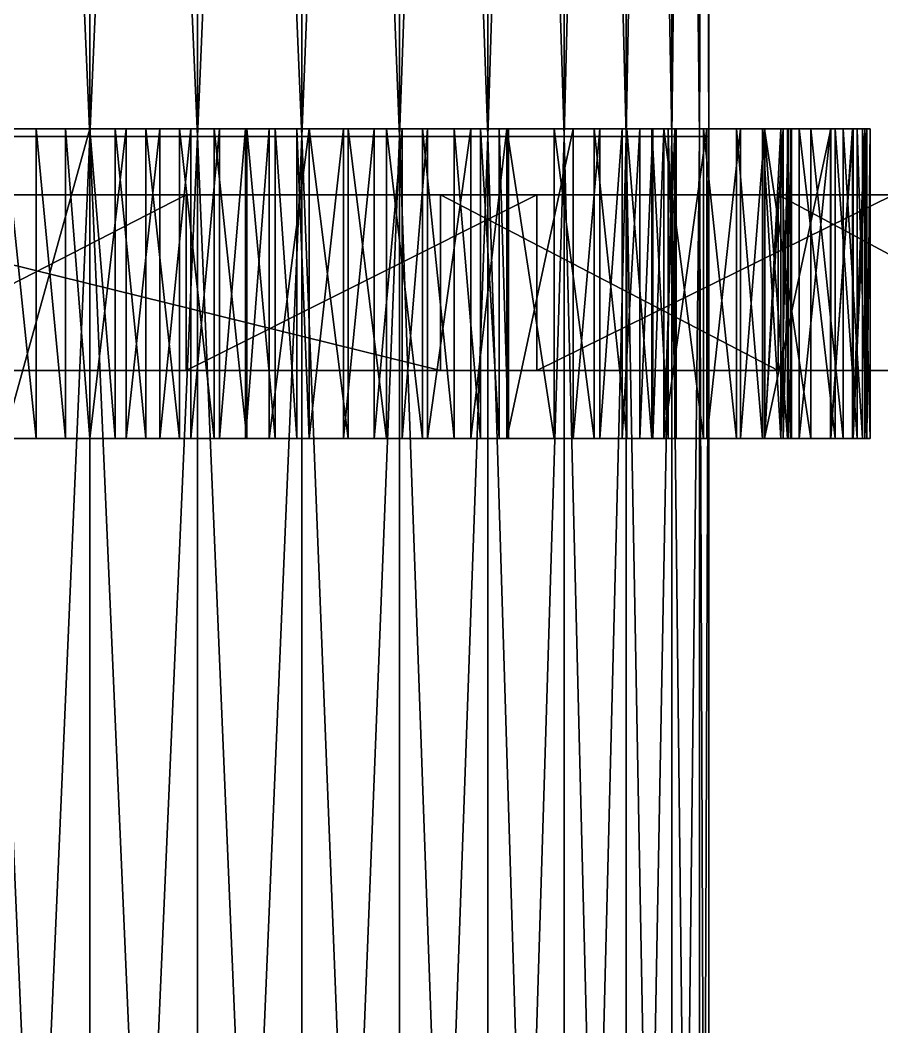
# Model space of a CAD drawing. Header units: metres. Extents: x -1.48 to 1.48, y -3.04 to 2.
# Drawn here: x -1.1338 to -0.7162, y 0.3405 to 0.8284 of the extents above; entities that cross this region are included whole.
import ezdxf

# ---------------------------------------------------------------- set-up
doc = ezdxf.new("R2010")
doc.units = ezdxf.units.M

msp = doc.modelspace()

# ---------------------------------------------------------------- linework, layer by layer
at = {"layer": 'Cylinder 3'}
for points in [[(-1.15209, 0.772, 0.01444), (-1.1521, 1.972, 0.01444), (-1.1, 1.972, 0.019)], [(-1.1, 0.772, -0.581), (-1.1521, 1.972, -0.57644), (-1.15209, 0.772, -0.57644)], [(-1.1, 0.772, -0.581), (-1.1, 1.972, -0.581), (-1.1521, 1.972, -0.57644)], [(-1.15209, 0.772, 0.01444), (-1.1, 1.972, 0.019), (-1.1, 0.772, 0.019)], [(-1.04791, 0.772, -0.57644), (-1.1, 1.972, -0.581), (-1.1, 0.772, -0.581)], [(-1.04791, 0.772, -0.57644), (-1.04791, 1.972, -0.57644), (-1.1, 1.972, -0.581)], [(-1.1, 0.772, 0.019), (-1.04791, 1.972, 0.01444), (-1.04791, 0.772, 0.01444)], [(-1.1, 0.772, 0.019), (-1.1, 1.972, 0.019), (-1.04791, 1.972, 0.01444)], [(-0.99739, 0.772, -0.56291), (-1.04791, 1.972, -0.57644), (-1.04791, 0.772, -0.57644)], [(-0.99739, 0.772, -0.56291), (-0.9974, 1.972, -0.56291), (-1.04791, 1.972, -0.57644)], [(-1.04791, 0.772, 0.01444), (-0.9974, 1.972, 0.00091), (-0.99739, 0.772, 0.00091)], [(-1.04791, 0.772, 0.01444), (-1.04791, 1.972, 0.01444), (-0.9974, 1.972, 0.00091)], [(-0.95, 0.772, -0.54081), (-0.9974, 1.972, -0.56291), (-0.99739, 0.772, -0.56291)], [(-0.95, 0.772, -0.54081), (-0.95, 1.972, -0.54081), (-0.9974, 1.972, -0.56291)], [(-0.99739, 0.772, 0.00091), (-0.9974, 1.972, 0.00091), (-0.95, 1.972, -0.02119)], [(-0.99739, 0.772, 0.00091), (-0.95, 1.972, -0.02119), (-0.95, 0.772, -0.02119)], [(-0.90716, 0.772, -0.51081), (-0.95, 1.972, -0.54081), (-0.95, 0.772, -0.54081)], [(-0.90716, 0.772, -0.51081), (-0.90716, 1.972, -0.51081), (-0.95, 1.972, -0.54081)], [(-0.95, 0.772, -0.02119), (-0.90717, 1.972, -0.05119), (-0.90716, 0.772, -0.05119)], [(-0.95, 0.772, -0.02119), (-0.95, 1.972, -0.02119), (-0.90717, 1.972, -0.05119)], [(-0.90716, 0.772, -0.05119), (-0.90717, 1.972, -0.05119), (-0.87019, 1.972, -0.08816)], [(-0.87019, 0.772, -0.47384), (-0.90716, 1.972, -0.51081), (-0.90716, 0.772, -0.51081)], [(-0.87019, 0.772, -0.47384), (-0.87019, 1.972, -0.47384), (-0.90716, 1.972, -0.51081)], [(-0.90716, 0.772, -0.05119), (-0.87019, 1.972, -0.08816), (-0.87019, 0.772, -0.08816)], [(-0.84019, 0.772, -0.431), (-0.87019, 1.972, -0.47384), (-0.87019, 0.772, -0.47384)], [(-0.84019, 0.772, -0.431), (-0.84019, 1.972, -0.431), (-0.87019, 1.972, -0.47384)], [(-0.87019, 0.772, -0.08816), (-0.84019, 1.972, -0.131), (-0.84019, 0.772, -0.131)], [(-0.87019, 0.772, -0.08816), (-0.87019, 1.972, -0.08816), (-0.84019, 1.972, -0.131)], [(-0.81809, 0.772, -0.38361), (-0.84019, 1.972, -0.431), (-0.84019, 0.772, -0.431)], [(-0.81809, 0.772, -0.38361), (-0.81809, 1.972, -0.38361), (-0.84019, 1.972, -0.431)], [(-0.84019, 0.772, -0.131), (-0.81809, 1.972, -0.17839), (-0.81809, 0.772, -0.17839)], [(-0.84019, 0.772, -0.131), (-0.84019, 1.972, -0.131), (-0.81809, 1.972, -0.17839)], [(-0.80456, 0.772, -0.33309), (-0.81809, 1.972, -0.38361), (-0.81809, 0.772, -0.38361)], [(-0.80456, 0.772, -0.33309), (-0.80456, 1.972, -0.33309), (-0.81809, 1.972, -0.38361)], [(-0.81809, 0.772, -0.17839), (-0.80456, 1.972, -0.22891), (-0.80456, 0.772, -0.22891)], [(-0.81809, 0.772, -0.17839), (-0.81809, 1.972, -0.17839), (-0.80456, 1.972, -0.22891)], [(-0.8, 0.772, -0.281), (-0.80456, 1.972, -0.33309), (-0.80456, 0.772, -0.33309)], [(-0.8, 0.772, -0.281), (-0.8, 1.972, -0.281), (-0.80456, 1.972, -0.33309)], [(-0.80456, 0.772, -0.22891), (-0.8, 1.972, -0.281), (-0.8, 0.772, -0.281)], [(-0.80456, 0.772, -0.22891), (-0.80456, 1.972, -0.22891), (-0.8, 1.972, -0.281)], [(-1.15209, -0.428, 0.01444), (-1.1, 0.772, 0.019), (-1.1, -0.428, 0.019)], [(-1.15209, -0.428, 0.01444), (-1.15209, 0.772, 0.01444), (-1.1, 0.772, 0.019)], [(-1.1, -0.428, -0.581), (-1.15209, 0.772, -0.57644), (-1.15209, -0.428, -0.57644)], [(-1.1, -0.428, -0.581), (-1.1, 0.772, -0.581), (-1.15209, 0.772, -0.57644)], [(-1.04791, -0.428, -0.57644), (-1.1, 0.772, -0.581), (-1.1, -0.428, -0.581)], [(-1.04791, -0.428, -0.57644), (-1.04791, 0.772, -0.57644), (-1.1, 0.772, -0.581)], [(-1.1, -0.428, 0.019), (-1.04791, 0.772, 0.01444), (-1.04791, -0.428, 0.01444)], [(-1.1, -0.428, 0.019), (-1.1, 0.772, 0.019), (-1.04791, 0.772, 0.01444)], [(-0.99739, -0.428, -0.56291), (-1.04791, 0.772, -0.57644), (-1.04791, -0.428, -0.57644)], [(-0.99739, -0.428, -0.56291), (-0.99739, 0.772, -0.56291), (-1.04791, 0.772, -0.57644)], [(-1.04791, -0.428, 0.01444), (-0.99739, 0.772, 0.00091), (-0.99739, -0.428, 0.00091)], [(-1.04791, -0.428, 0.01444), (-1.04791, 0.772, 0.01444), (-0.99739, 0.772, 0.00091)], [(-0.95, -0.428, -0.54081), (-0.99739, 0.772, -0.56291), (-0.99739, -0.428, -0.56291)], [(-0.95, -0.428, -0.54081), (-0.95, 0.772, -0.54081), (-0.99739, 0.772, -0.56291)], [(-0.99739, -0.428, 0.00091), (-0.95, 0.772, -0.02119), (-0.95, -0.428, -0.02119)], [(-0.99739, -0.428, 0.00091), (-0.99739, 0.772, 0.00091), (-0.95, 0.772, -0.02119)], [(-0.90716, -0.428, -0.51081), (-0.95, 0.772, -0.54081), (-0.95, -0.428, -0.54081)], [(-0.90716, -0.428, -0.51081), (-0.90716, 0.772, -0.51081), (-0.95, 0.772, -0.54081)], [(-0.95, -0.428, -0.02119), (-0.90716, 0.772, -0.05119), (-0.90716, -0.428, -0.05119)], [(-0.95, -0.428, -0.02119), (-0.95, 0.772, -0.02119), (-0.90716, 0.772, -0.05119)], [(-0.87019, -0.428, -0.47384), (-0.90716, 0.772, -0.51081), (-0.90716, -0.428, -0.51081)], [(-0.87019, -0.428, -0.47384), (-0.87019, 0.772, -0.47384), (-0.90716, 0.772, -0.51081)], [(-0.90716, -0.428, -0.05119), (-0.87019, 0.772, -0.08816), (-0.87019, -0.428, -0.08816)], [(-0.90716, -0.428, -0.05119), (-0.90716, 0.772, -0.05119), (-0.87019, 0.772, -0.08816)], [(-0.84019, -0.428, -0.431), (-0.87019, 0.772, -0.47384), (-0.87019, -0.428, -0.47384)], [(-0.84019, -0.428, -0.431), (-0.84019, 0.772, -0.431), (-0.87019, 0.772, -0.47384)], [(-0.87019, -0.428, -0.08816), (-0.84019, 0.772, -0.131), (-0.84019, -0.428, -0.131)], [(-0.87019, -0.428, -0.08816), (-0.87019, 0.772, -0.08816), (-0.84019, 0.772, -0.131)], [(-0.81809, -0.428, -0.38361), (-0.84019, 0.772, -0.431), (-0.84019, -0.428, -0.431)], [(-0.81809, -0.428, -0.38361), (-0.81809, 0.772, -0.38361), (-0.84019, 0.772, -0.431)], [(-0.84019, -0.428, -0.131), (-0.81809, 0.772, -0.17839), (-0.81809, -0.428, -0.17839)], [(-0.84019, -0.428, -0.131), (-0.84019, 0.772, -0.131), (-0.81809, 0.772, -0.17839)], [(-0.80456, -0.428, -0.33309), (-0.81809, 0.772, -0.38361), (-0.81809, -0.428, -0.38361)], [(-0.80456, -0.428, -0.33309), (-0.80456, 0.772, -0.33309), (-0.81809, 0.772, -0.38361)], [(-0.81809, -0.428, -0.17839), (-0.80456, 0.772, -0.22891), (-0.80456, -0.428, -0.22891)], [(-0.81809, -0.428, -0.17839), (-0.81809, 0.772, -0.17839), (-0.80456, 0.772, -0.22891)], [(-0.8, -0.428, -0.281), (-0.80456, 0.772, -0.33309), (-0.80456, -0.428, -0.33309)], [(-0.8, -0.428, -0.281), (-0.8, 0.772, -0.281), (-0.80456, 0.772, -0.33309)], [(-0.80456, -0.428, -0.22891), (-0.8, 0.772, -0.281), (-0.8, -0.428, -0.281)], [(-0.80456, -0.428, -0.22891), (-0.80456, 0.772, -0.22891), (-0.8, 0.772, -0.281)]]:
    msp.add_3dface(points, dxfattribs=at)
at = {"layer": 'Prism 10'}
for points in [[(-0.99378, 0.77564, -0.60793), (-0.99378, 0.77564, 0.04593), (-1.42693, 0.77564, -0.17478)], [(-1.20623, 0.77564, -0.60793), (-0.99378, 0.77564, -0.60793), (-1.42693, 0.77564, -0.17478)], [(-0.99378, 0.77564, 0.04593), (-1.20623, 0.77564, 0.04593), (-1.42693, 0.77564, -0.17478)], [(-1.1, 0.77564, -0.62475), (-0.99378, 0.77564, -0.60793), (-1.20623, 0.77564, -0.60793)], [(-1.20623, 0.77564, -0.60793), (-1.14161, 0.77564, -0.64889), (-1.1, 0.77564, -0.62475)], [(-1.1417, 0.77564, 0.0913), (-1.20623, 0.77564, 0.04593), (-1.1, 0.77564, 0.06275)], [(-1.20623, 0.77564, 0.04593), (-0.99378, 0.77564, 0.04593), (-1.1, 0.77564, 0.06275)], [(-1.1417, 0.62564, 0.0913), (-1.1, 0.77564, 0.06275), (-1.1, 0.62564, 0.06275)], [(-1.1417, 0.62564, 0.0913), (-1.1417, 0.77564, 0.0913), (-1.1, 0.77564, 0.06275)], [(-1.12607, 0.62564, -0.64499), (-1.14161, 0.77564, -0.64889), (-1.14161, 0.62564, -0.64889)], [(-1.12607, 0.62564, -0.64499), (-1.12607, 0.77564, -0.64499), (-1.14161, 0.77564, -0.64889)], [(-1.1, 0.77564, -0.62475), (-1.14161, 0.77564, -0.64889), (-1.12607, 0.77564, -0.64499)], [(-1.11189, 0.62564, -0.63696), (-1.12607, 0.77564, -0.64499), (-1.12607, 0.62564, -0.64499)], [(-1.11189, 0.62564, -0.63696), (-1.11189, 0.77564, -0.63696), (-1.12607, 0.77564, -0.64499)], [(-1.1, 0.77564, -0.62475), (-1.12607, 0.77564, -0.64499), (-1.11189, 0.77564, -0.63696)], [(-1.1, 0.62564, -0.62475), (-1.11189, 0.77564, -0.63696), (-1.11189, 0.62564, -0.63696)], [(-1.1, 0.62564, -0.62475), (-1.1, 0.77564, -0.62475), (-1.11189, 0.77564, -0.63696)], [(-1.08783, 0.62564, -0.63953), (-1.1, 0.77564, -0.62475), (-1.1, 0.62564, -0.62475)], [(-1.08783, 0.62564, -0.63953), (-1.08783, 0.77564, -0.63953), (-1.1, 0.77564, -0.62475)], [(-1.1, 0.62564, 0.06275), (-1.08242, 0.77564, 0.07981), (-1.08242, 0.62564, 0.07981)], [(-1.1, 0.62564, 0.06275), (-1.1, 0.77564, 0.06275), (-1.08242, 0.77564, 0.07981)], [(-1.1, 0.77564, -0.62475), (-1.05656, 0.77564, -0.65072), (-1.03985, 0.77564, -0.64869)], [(-1.05656, 0.77564, -0.65072), (-1.1, 0.77564, -0.62475), (-1.08783, 0.77564, -0.63953)], [(-1.02402, 0.77564, -0.64261), (-1.1, 0.77564, -0.62475), (-1.03985, 0.77564, -0.64869)], [(-0.99378, 0.77564, -0.60793), (-1.1, 0.77564, -0.62475), (-1.02402, 0.77564, -0.64261)], [(-1.08242, 0.77564, 0.07981), (-1.1, 0.77564, 0.06275), (-1.01319, 0.77564, 0.07518)], [(-1.01319, 0.77564, 0.07518), (-1.1, 0.77564, 0.06275), (-0.99378, 0.77564, 0.04593)], [(-1.07295, 0.62564, -0.64792), (-1.08783, 0.77564, -0.63953), (-1.08783, 0.62564, -0.63953)], [(-1.07295, 0.62564, -0.64792), (-1.07295, 0.77564, -0.64792), (-1.08783, 0.77564, -0.63953)], [(-1.07295, 0.77564, -0.64792), (-1.05656, 0.77564, -0.65072), (-1.08783, 0.77564, -0.63953)], [(-1.08242, 0.62564, 0.07981), (-1.06611, 0.77564, 0.08983), (-1.06611, 0.62564, 0.08983)], [(-1.08242, 0.62564, 0.07981), (-1.08242, 0.77564, 0.07981), (-1.06611, 0.77564, 0.08983)], [(-1.08242, 0.77564, 0.07981), (-1.01319, 0.77564, 0.07518), (-1.06611, 0.77564, 0.08983)], [(-1.05656, 0.62564, -0.65072), (-1.07295, 0.77564, -0.64792), (-1.07295, 0.62564, -0.64792)], [(-1.05656, 0.62564, -0.65072), (-1.05656, 0.77564, -0.65072), (-1.07295, 0.77564, -0.64792)], [(-1.06611, 0.62564, 0.08983), (-1.05106, 0.77564, 0.0936), (-1.05106, 0.62564, 0.0936)], [(-1.06611, 0.62564, 0.08983), (-1.06611, 0.77564, 0.08983), (-1.05106, 0.77564, 0.0936)], [(-1.02463, 0.77564, 0.0855), (-1.06611, 0.77564, 0.08983), (-1.01319, 0.77564, 0.07518)], [(-1.05106, 0.77564, 0.0936), (-1.06611, 0.77564, 0.08983), (-1.03724, 0.77564, 0.0919)], [(-1.02463, 0.77564, 0.0855), (-1.03724, 0.77564, 0.0919), (-1.06611, 0.77564, 0.08983)], [(-1.03985, 0.62564, -0.64869), (-1.05656, 0.77564, -0.65072), (-1.05656, 0.62564, -0.65072)], [(-1.03985, 0.62564, -0.64869), (-1.03985, 0.77564, -0.64869), (-1.05656, 0.77564, -0.65072)], [(-1.05106, 0.62564, 0.0936), (-1.03724, 0.77564, 0.0919), (-1.03724, 0.62564, 0.0919)], [(-1.05106, 0.62564, 0.0936), (-1.05106, 0.77564, 0.0936), (-1.03724, 0.77564, 0.0919)], [(-1.02402, 0.62564, -0.64261), (-1.03985, 0.77564, -0.64869), (-1.03985, 0.62564, -0.64869)], [(-1.02402, 0.62564, -0.64261), (-1.02402, 0.77564, -0.64261), (-1.03985, 0.77564, -0.64869)], [(-1.03724, 0.62564, 0.0919), (-1.02463, 0.77564, 0.0855), (-1.02463, 0.62564, 0.0855)], [(-1.03724, 0.62564, 0.0919), (-1.03724, 0.77564, 0.0919), (-1.02463, 0.77564, 0.0855)], [(-1.02463, 0.62564, 0.0855), (-1.01319, 0.77564, 0.07518), (-1.01319, 0.62564, 0.07518)], [(-1.02463, 0.62564, 0.0855), (-1.02463, 0.77564, 0.0855), (-1.01319, 0.77564, 0.07518)], [(-1.01027, 0.62564, -0.63328), (-1.02402, 0.77564, -0.64261), (-1.02402, 0.62564, -0.64261)], [(-1.01027, 0.62564, -0.63328), (-1.01027, 0.77564, -0.63328), (-1.02402, 0.77564, -0.64261)], [(-1.02402, 0.77564, -0.64261), (-1.01027, 0.77564, -0.63328), (-0.99378, 0.77564, -0.60793)], [(-1.01319, 0.62564, 0.07518), (-0.99378, 0.77564, 0.04593), (-0.99378, 0.62564, 0.04593)], [(-1.01319, 0.62564, 0.07518), (-1.01319, 0.77564, 0.07518), (-0.99378, 0.77564, 0.04593)], [(-0.99979, 0.62564, -0.62145), (-1.01027, 0.77564, -0.63328), (-1.01027, 0.62564, -0.63328)], [(-0.99979, 0.62564, -0.62145), (-0.99979, 0.77564, -0.62145), (-1.01027, 0.77564, -0.63328)], [(-1.01027, 0.77564, -0.63328), (-0.99979, 0.77564, -0.62145), (-0.99378, 0.77564, -0.60793)], [(-0.99378, 0.62564, -0.60793), (-0.99979, 0.77564, -0.62145), (-0.99979, 0.62564, -0.62145)], [(-0.99378, 0.62564, -0.60793), (-0.99378, 0.77564, -0.60793), (-0.99979, 0.77564, -0.62145)], [(-0.9749, 0.62564, -0.61634), (-0.99378, 0.77564, -0.60793), (-0.99378, 0.62564, -0.60793)], [(-0.9749, 0.62564, -0.61634), (-0.9749, 0.77564, -0.61634), (-0.99378, 0.77564, -0.60793)], [(-0.99378, 0.62564, 0.04593), (-0.97717, 0.77564, 0.05705), (-0.97717, 0.62564, 0.05705)], [(-0.99378, 0.62564, 0.04593), (-0.99378, 0.77564, 0.04593), (-0.97717, 0.77564, 0.05705)], [(-0.89795, 0.77564, -0.5591), (-0.99378, 0.77564, -0.60793), (-0.9749, 0.77564, -0.61634)], [(-0.75625, 0.77564, -0.281), (-0.99378, 0.77564, -0.60793), (-0.77307, 0.77564, -0.38722)], [(-0.99378, 0.77564, -0.60793), (-0.89795, 0.77564, -0.5591), (-0.77307, 0.77564, -0.38722)], [(-0.99378, 0.77564, 0.04593), (-0.75625, 0.77564, -0.281), (-0.77307, 0.77564, -0.17478)], [(-0.99378, 0.77564, 0.04593), (-0.89795, 0.77564, -0.0029), (-0.91544, 0.77564, 0.03479)], [(-0.97717, 0.77564, 0.05705), (-0.99378, 0.77564, 0.04593), (-0.91544, 0.77564, 0.03479)], [(-0.77307, 0.77564, -0.17478), (-0.89795, 0.77564, -0.0029), (-0.99378, 0.77564, 0.04593)], [(-0.75625, 0.77564, -0.281), (-0.99378, 0.77564, 0.04593), (-0.99378, 0.77564, -0.60793)], [(-0.97717, 0.62564, 0.05705), (-0.96219, 0.77564, 0.06244), (-0.96219, 0.62564, 0.06244)], [(-0.97717, 0.62564, 0.05705), (-0.97717, 0.77564, 0.05705), (-0.96219, 0.77564, 0.06244)], [(-0.96219, 0.77564, 0.06244), (-0.97717, 0.77564, 0.05705), (-0.93647, 0.77564, 0.05765)], [(-0.91544, 0.77564, 0.03479), (-0.93647, 0.77564, 0.05765), (-0.97717, 0.77564, 0.05705)], [(-0.95633, 0.62564, -0.61907), (-0.9749, 0.77564, -0.61634), (-0.9749, 0.62564, -0.61634)], [(-0.95633, 0.62564, -0.61907), (-0.95633, 0.77564, -0.61907), (-0.9749, 0.77564, -0.61634)], [(-0.9749, 0.77564, -0.61634), (-0.95633, 0.77564, -0.61907), (-0.89795, 0.77564, -0.5591)], [(-0.96219, 0.62564, 0.06244), (-0.94867, 0.77564, 0.0625), (-0.94867, 0.62564, 0.0625)], [(-0.96219, 0.62564, 0.06244), (-0.96219, 0.77564, 0.06244), (-0.94867, 0.77564, 0.0625)], [(-0.93647, 0.77564, 0.05765), (-0.94867, 0.77564, 0.0625), (-0.96219, 0.77564, 0.06244)], [(-0.9389, 0.62564, -0.61687), (-0.95633, 0.77564, -0.61907), (-0.95633, 0.62564, -0.61907)], [(-0.9389, 0.62564, -0.61687), (-0.9389, 0.77564, -0.61687), (-0.95633, 0.77564, -0.61907)], [(-0.95633, 0.77564, -0.61907), (-0.9389, 0.77564, -0.61687), (-0.89795, 0.77564, -0.5591)], [(-0.94867, 0.62564, 0.0625), (-0.93647, 0.77564, 0.05765), (-0.93647, 0.62564, 0.05765)], [(-0.94867, 0.62564, 0.0625), (-0.94867, 0.77564, 0.0625), (-0.93647, 0.77564, 0.05765)], [(-0.92345, 0.62564, -0.61053), (-0.9389, 0.77564, -0.61687), (-0.9389, 0.62564, -0.61687)], [(-0.92345, 0.62564, -0.61053), (-0.92345, 0.77564, -0.61053), (-0.9389, 0.77564, -0.61687)], [(-0.92345, 0.77564, -0.61053), (-0.89795, 0.77564, -0.5591), (-0.9389, 0.77564, -0.61687)], [(-0.93647, 0.62564, 0.05765), (-0.91544, 0.77564, 0.03479), (-0.91544, 0.62564, 0.03479)], [(-0.93647, 0.62564, 0.05765), (-0.93647, 0.77564, 0.05765), (-0.91544, 0.77564, 0.03479)], [(-0.91079, 0.62564, -0.60082), (-0.92345, 0.77564, -0.61053), (-0.92345, 0.62564, -0.61053)], [(-0.91079, 0.62564, -0.60082), (-0.91079, 0.77564, -0.60082), (-0.92345, 0.77564, -0.61053)], [(-0.89795, 0.77564, -0.5591), (-0.92345, 0.77564, -0.61053), (-0.91079, 0.77564, -0.60082)], [(-0.91544, 0.62564, 0.03479), (-0.89795, 0.77564, -0.0029), (-0.89795, 0.62564, -0.0029)], [(-0.91544, 0.62564, 0.03479), (-0.91544, 0.77564, 0.03479), (-0.89795, 0.77564, -0.0029)], [(-0.90177, 0.62564, -0.58849), (-0.91079, 0.77564, -0.60082), (-0.91079, 0.62564, -0.60082)], [(-0.90177, 0.62564, -0.58849), (-0.90177, 0.77564, -0.58849), (-0.91079, 0.77564, -0.60082)], [(-0.89795, 0.77564, -0.5591), (-0.91079, 0.77564, -0.60082), (-0.90177, 0.77564, -0.58849)], [(-0.89721, 0.62564, -0.57433), (-0.90177, 0.77564, -0.58849), (-0.90177, 0.62564, -0.58849)], [(-0.89721, 0.62564, -0.57433), (-0.89721, 0.77564, -0.57433), (-0.90177, 0.77564, -0.58849)], [(-0.89795, 0.77564, -0.5591), (-0.90177, 0.77564, -0.58849), (-0.89721, 0.77564, -0.57433)], [(-0.89795, 0.62564, -0.5591), (-0.89721, 0.77564, -0.57433), (-0.89721, 0.62564, -0.57433)], [(-0.89795, 0.62564, -0.5591), (-0.89795, 0.77564, -0.5591), (-0.89721, 0.77564, -0.57433)], [(-0.87509, 0.62564, -0.56212), (-0.89795, 0.77564, -0.5591), (-0.89795, 0.62564, -0.5591)], [(-0.87509, 0.62564, -0.56212), (-0.87509, 0.77564, -0.56212), (-0.89795, 0.77564, -0.5591)], [(-0.89795, 0.62564, -0.0029), (-0.86588, 0.77564, 0.00061), (-0.86588, 0.62564, 0.00061)], [(-0.89795, 0.62564, -0.0029), (-0.89795, 0.77564, -0.0029), (-0.86588, 0.77564, 0.00061)], [(-0.77307, 0.77564, -0.38722), (-0.89795, 0.77564, -0.5591), (-0.8219, 0.77564, -0.48305)], [(-0.8219, 0.77564, -0.48305), (-0.89795, 0.77564, -0.5591), (-0.87509, 0.77564, -0.56212)], [(-0.89795, 0.77564, -0.0029), (-0.8219, 0.77564, -0.07895), (-0.82718, 0.77564, -0.03223)], [(-0.89795, 0.77564, -0.0029), (-0.82718, 0.77564, -0.03223), (-0.86588, 0.77564, 0.00061)], [(-0.89795, 0.77564, -0.0029), (-0.77307, 0.77564, -0.17478), (-0.8219, 0.77564, -0.07895)], [(-0.85563, 0.62564, -0.55919), (-0.87509, 0.77564, -0.56212), (-0.87509, 0.62564, -0.56212)], [(-0.85563, 0.62564, -0.55919), (-0.85563, 0.77564, -0.55919), (-0.87509, 0.77564, -0.56212)], [(-0.8219, 0.77564, -0.48305), (-0.87509, 0.77564, -0.56212), (-0.85563, 0.77564, -0.55919)], [(-0.86588, 0.62564, 0.00061), (-0.8529, 0.77564, -0.00164), (-0.8529, 0.62564, -0.00164)], [(-0.86588, 0.62564, 0.00061), (-0.86588, 0.77564, 0.00061), (-0.8529, 0.77564, -0.00164)], [(-0.82718, 0.77564, -0.03223), (-0.83346, 0.77564, -0.01742), (-0.86588, 0.77564, 0.00061)], [(-0.8529, 0.77564, -0.00164), (-0.86588, 0.77564, 0.00061), (-0.83346, 0.77564, -0.01742)], [(-0.83978, 0.62564, -0.55151), (-0.85563, 0.77564, -0.55919), (-0.85563, 0.62564, -0.55919)], [(-0.83978, 0.62564, -0.55151), (-0.83978, 0.77564, -0.55151), (-0.85563, 0.77564, -0.55919)], [(-0.8219, 0.77564, -0.48305), (-0.85563, 0.77564, -0.55919), (-0.83978, 0.77564, -0.55151)], [(-0.8529, 0.62564, -0.00164), (-0.84207, 0.77564, -0.00744), (-0.84207, 0.62564, -0.00744)], [(-0.8529, 0.62564, -0.00164), (-0.8529, 0.77564, -0.00164), (-0.84207, 0.77564, -0.00744)], [(-0.83346, 0.77564, -0.01742), (-0.84207, 0.77564, -0.00744), (-0.8529, 0.77564, -0.00164)], [(-0.84207, 0.62564, -0.00744), (-0.84207, 0.77564, -0.00744), (-0.83346, 0.77564, -0.01742)], [(-0.84207, 0.62564, -0.00744), (-0.83346, 0.77564, -0.01742), (-0.83346, 0.62564, -0.01742)], [(-0.82774, 0.62564, -0.54024), (-0.83978, 0.77564, -0.55151), (-0.83978, 0.62564, -0.55151)], [(-0.82774, 0.62564, -0.54024), (-0.82774, 0.77564, -0.54024), (-0.83978, 0.77564, -0.55151)], [(-0.83978, 0.77564, -0.55151), (-0.82774, 0.77564, -0.54024), (-0.8219, 0.77564, -0.48305)], [(-0.83346, 0.62564, -0.01742), (-0.82718, 0.77564, -0.03223), (-0.82718, 0.62564, -0.03223)], [(-0.83346, 0.62564, -0.01742), (-0.83346, 0.77564, -0.01742), (-0.82718, 0.77564, -0.03223)], [(-0.81973, 0.62564, -0.52657), (-0.82774, 0.77564, -0.54024), (-0.82774, 0.62564, -0.54024)], [(-0.81973, 0.62564, -0.52657), (-0.81973, 0.77564, -0.52657), (-0.82774, 0.77564, -0.54024)], [(-0.8219, 0.77564, -0.48305), (-0.82774, 0.77564, -0.54024), (-0.81973, 0.77564, -0.52657)], [(-0.82718, 0.62564, -0.03223), (-0.8219, 0.77564, -0.07895), (-0.8219, 0.62564, -0.07895)], [(-0.82718, 0.62564, -0.03223), (-0.82718, 0.77564, -0.03223), (-0.8219, 0.77564, -0.07895)], [(-0.8219, 0.62564, -0.48305), (-0.8166, 0.77564, -0.4968), (-0.8166, 0.62564, -0.4968)], [(-0.8219, 0.62564, -0.48305), (-0.8219, 0.77564, -0.48305), (-0.8166, 0.77564, -0.4968)], [(-0.80269, 0.62564, -0.48079), (-0.8219, 0.77564, -0.48305), (-0.8219, 0.62564, -0.48305)], [(-0.80269, 0.62564, -0.48079), (-0.80269, 0.77564, -0.48079), (-0.8219, 0.77564, -0.48305)], [(-0.8219, 0.62564, -0.07895), (-0.80098, 0.77564, -0.08192), (-0.80098, 0.62564, -0.08192)], [(-0.8219, 0.62564, -0.07895), (-0.8219, 0.77564, -0.07895), (-0.80098, 0.77564, -0.08192)], [(-0.8219, 0.77564, -0.48305), (-0.81595, 0.77564, -0.5117), (-0.8166, 0.77564, -0.4968)], [(-0.81595, 0.77564, -0.5117), (-0.8219, 0.77564, -0.48305), (-0.81973, 0.77564, -0.52657)], [(-0.8219, 0.77564, -0.48305), (-0.80269, 0.77564, -0.48079), (-0.76409, 0.77564, -0.40568)], [(-0.76409, 0.77564, -0.40568), (-0.77307, 0.77564, -0.38722), (-0.8219, 0.77564, -0.48305)], [(-0.76193, 0.77564, -0.13635), (-0.80098, 0.77564, -0.08192), (-0.8219, 0.77564, -0.07895)], [(-0.77307, 0.77564, -0.17478), (-0.76193, 0.77564, -0.13635), (-0.8219, 0.77564, -0.07895)], [(-0.81595, 0.62564, -0.5117), (-0.81973, 0.77564, -0.52657), (-0.81973, 0.62564, -0.52657)], [(-0.81595, 0.62564, -0.5117), (-0.81595, 0.77564, -0.5117), (-0.81973, 0.77564, -0.52657)], [(-0.8166, 0.62564, -0.4968), (-0.81595, 0.77564, -0.5117), (-0.81595, 0.62564, -0.5117)], [(-0.8166, 0.62564, -0.4968), (-0.8166, 0.77564, -0.4968), (-0.81595, 0.77564, -0.5117)], [(-0.78665, 0.62564, -0.47483), (-0.80269, 0.77564, -0.48079), (-0.80269, 0.62564, -0.48079)], [(-0.78665, 0.62564, -0.47483), (-0.78665, 0.77564, -0.47483), (-0.80269, 0.77564, -0.48079)], [(-0.80269, 0.77564, -0.48079), (-0.78665, 0.77564, -0.47483), (-0.75998, 0.77564, -0.42321)], [(-0.75998, 0.77564, -0.42321), (-0.76409, 0.77564, -0.40568), (-0.80269, 0.77564, -0.48079)], [(-0.80098, 0.62564, -0.08192), (-0.7847, 0.77564, -0.08765), (-0.7847, 0.62564, -0.08765)], [(-0.80098, 0.62564, -0.08192), (-0.80098, 0.77564, -0.08192), (-0.7847, 0.77564, -0.08765)], [(-0.76193, 0.77564, -0.13635), (-0.7847, 0.77564, -0.08765), (-0.80098, 0.77564, -0.08192)], [(-0.77408, 0.62564, -0.46563), (-0.78665, 0.77564, -0.47483), (-0.78665, 0.62564, -0.47483)], [(-0.77408, 0.62564, -0.46563), (-0.77408, 0.77564, -0.46563), (-0.78665, 0.77564, -0.47483)], [(-0.75998, 0.77564, -0.42321), (-0.78665, 0.77564, -0.47483), (-0.76046, 0.77564, -0.43935)], [(-0.77408, 0.77564, -0.46563), (-0.76046, 0.77564, -0.43935), (-0.78665, 0.77564, -0.47483)], [(-0.7847, 0.62564, -0.08765), (-0.77286, 0.77564, -0.09606), (-0.77286, 0.62564, -0.09606)], [(-0.7847, 0.62564, -0.08765), (-0.7847, 0.77564, -0.08765), (-0.77286, 0.77564, -0.09606)], [(-0.7847, 0.77564, -0.08765), (-0.76193, 0.77564, -0.13635), (-0.76168, 0.77564, -0.12051)], [(-0.77286, 0.77564, -0.09606), (-0.7847, 0.77564, -0.08765), (-0.76168, 0.77564, -0.12051)], [(-0.76526, 0.62564, -0.45365), (-0.77408, 0.77564, -0.46563), (-0.77408, 0.62564, -0.46563)], [(-0.76526, 0.62564, -0.45365), (-0.76526, 0.77564, -0.45365), (-0.77408, 0.77564, -0.46563)], [(-0.76046, 0.77564, -0.43935), (-0.77408, 0.77564, -0.46563), (-0.76526, 0.77564, -0.45365)], [(-0.77307, 0.62564, -0.38722), (-0.76409, 0.77564, -0.40568), (-0.76409, 0.62564, -0.40568)], [(-0.77307, 0.62564, -0.38722), (-0.77307, 0.77564, -0.38722), (-0.76409, 0.77564, -0.40568)], [(-0.75072, 0.62564, -0.37936), (-0.77307, 0.77564, -0.38722), (-0.77307, 0.62564, -0.38722)], [(-0.75072, 0.62564, -0.37936), (-0.75072, 0.77564, -0.37936), (-0.77307, 0.77564, -0.38722)], [(-0.77307, 0.62564, -0.17478), (-0.74089, 0.77564, -0.19371), (-0.74089, 0.62564, -0.19371)], [(-0.77307, 0.62564, -0.17478), (-0.77307, 0.77564, -0.17478), (-0.74089, 0.77564, -0.19371)], [(-0.76193, 0.62564, -0.13635), (-0.77307, 0.77564, -0.17478), (-0.77307, 0.62564, -0.17478)], [(-0.76193, 0.62564, -0.13635), (-0.76193, 0.77564, -0.13635), (-0.77307, 0.77564, -0.17478)], [(-0.77307, 0.77564, -0.38722), (-0.75072, 0.77564, -0.37936), (-0.74119, 0.77564, -0.29388)], [(-0.77307, 0.77564, -0.38722), (-0.74119, 0.77564, -0.29388), (-0.75625, 0.77564, -0.281)], [(-0.75625, 0.77564, -0.281), (-0.73891, 0.77564, -0.26527), (-0.77307, 0.77564, -0.17478)], [(-0.74089, 0.77564, -0.19371), (-0.77307, 0.77564, -0.17478), (-0.73891, 0.77564, -0.26527)], [(-0.77286, 0.62564, -0.09606), (-0.76526, 0.77564, -0.10705), (-0.76526, 0.62564, -0.10705)], [(-0.77286, 0.62564, -0.09606), (-0.77286, 0.77564, -0.09606), (-0.76526, 0.77564, -0.10705)], [(-0.76526, 0.77564, -0.10705), (-0.77286, 0.77564, -0.09606), (-0.76168, 0.77564, -0.12051)], [(-0.76046, 0.62564, -0.43935), (-0.76526, 0.77564, -0.45365), (-0.76526, 0.62564, -0.45365)], [(-0.76046, 0.62564, -0.43935), (-0.76046, 0.77564, -0.43935), (-0.76526, 0.77564, -0.45365)], [(-0.76526, 0.62564, -0.10705), (-0.76168, 0.77564, -0.12051), (-0.76168, 0.62564, -0.12051)], [(-0.76526, 0.62564, -0.10705), (-0.76526, 0.77564, -0.10705), (-0.76168, 0.77564, -0.12051)], [(-0.76409, 0.62564, -0.40568), (-0.75998, 0.77564, -0.42321), (-0.75998, 0.62564, -0.42321)], [(-0.76409, 0.62564, -0.40568), (-0.76409, 0.77564, -0.40568), (-0.75998, 0.77564, -0.42321)], [(-0.76168, 0.62564, -0.12051), (-0.76193, 0.77564, -0.13635), (-0.76193, 0.62564, -0.13635)], [(-0.76168, 0.62564, -0.12051), (-0.76168, 0.77564, -0.12051), (-0.76193, 0.77564, -0.13635)], [(-0.75998, 0.62564, -0.42321), (-0.76046, 0.77564, -0.43935), (-0.76046, 0.62564, -0.43935)], [(-0.75998, 0.62564, -0.42321), (-0.75998, 0.77564, -0.42321), (-0.76046, 0.77564, -0.43935)], [(-0.75625, 0.62564, -0.281), (-0.74119, 0.77564, -0.29388), (-0.74119, 0.62564, -0.29388)], [(-0.75625, 0.62564, -0.281), (-0.75625, 0.77564, -0.281), (-0.74119, 0.77564, -0.29388)], [(-0.73891, 0.62564, -0.26527), (-0.75625, 0.77564, -0.281), (-0.75625, 0.62564, -0.281)], [(-0.73891, 0.62564, -0.26527), (-0.73891, 0.77564, -0.26527), (-0.75625, 0.77564, -0.281)], [(-0.73503, 0.62564, -0.36829), (-0.75072, 0.77564, -0.37936), (-0.75072, 0.62564, -0.37936)], [(-0.73503, 0.62564, -0.36829), (-0.73503, 0.77564, -0.36829), (-0.75072, 0.77564, -0.37936)], [(-0.75072, 0.77564, -0.37936), (-0.73503, 0.77564, -0.36829), (-0.72357, 0.77564, -0.32414)], [(-0.72357, 0.77564, -0.32414), (-0.73015, 0.77564, -0.30854), (-0.75072, 0.77564, -0.37936)], [(-0.75072, 0.77564, -0.37936), (-0.73015, 0.77564, -0.30854), (-0.74119, 0.77564, -0.29388)], [(-0.74119, 0.62564, -0.29388), (-0.73015, 0.77564, -0.30854), (-0.73015, 0.62564, -0.30854)], [(-0.74119, 0.62564, -0.29388), (-0.74119, 0.77564, -0.29388), (-0.73015, 0.77564, -0.30854)], [(-0.74089, 0.62564, -0.19371), (-0.73045, 0.77564, -0.20593), (-0.73045, 0.62564, -0.20593)], [(-0.74089, 0.62564, -0.19371), (-0.74089, 0.77564, -0.19371), (-0.73045, 0.77564, -0.20593)], [(-0.73891, 0.77564, -0.26527), (-0.72819, 0.77564, -0.24955), (-0.74089, 0.77564, -0.19371)], [(-0.74089, 0.77564, -0.19371), (-0.72819, 0.77564, -0.24955), (-0.73045, 0.77564, -0.20593)], [(-0.72819, 0.62564, -0.24955), (-0.73891, 0.77564, -0.26527), (-0.73891, 0.62564, -0.26527)], [(-0.72819, 0.62564, -0.24955), (-0.72819, 0.77564, -0.24955), (-0.73891, 0.77564, -0.26527)], [(-0.72557, 0.62564, -0.35485), (-0.73503, 0.77564, -0.36829), (-0.73503, 0.62564, -0.36829)], [(-0.72557, 0.62564, -0.35485), (-0.72557, 0.77564, -0.35485), (-0.73503, 0.77564, -0.36829)], [(-0.73503, 0.77564, -0.36829), (-0.72557, 0.77564, -0.35485), (-0.7219, 0.77564, -0.33985)], [(-0.72357, 0.77564, -0.32414), (-0.73503, 0.77564, -0.36829), (-0.7219, 0.77564, -0.33985)], [(-0.73045, 0.62564, -0.20593), (-0.7245, 0.77564, -0.21954), (-0.7245, 0.62564, -0.21954)], [(-0.73045, 0.62564, -0.20593), (-0.73045, 0.77564, -0.20593), (-0.7245, 0.77564, -0.21954)], [(-0.7245, 0.77564, -0.21954), (-0.73045, 0.77564, -0.20593), (-0.72357, 0.77564, -0.2342)], [(-0.73045, 0.77564, -0.20593), (-0.72819, 0.77564, -0.24955), (-0.72357, 0.77564, -0.2342)], [(-0.73015, 0.62564, -0.30854), (-0.72357, 0.77564, -0.32414), (-0.72357, 0.62564, -0.32414)], [(-0.73015, 0.62564, -0.30854), (-0.73015, 0.77564, -0.30854), (-0.72357, 0.77564, -0.32414)], [(-0.72357, 0.62564, -0.2342), (-0.72819, 0.77564, -0.24955), (-0.72819, 0.62564, -0.24955)], [(-0.72357, 0.62564, -0.2342), (-0.72357, 0.77564, -0.2342), (-0.72819, 0.77564, -0.24955)], [(-0.7219, 0.62564, -0.33985), (-0.72557, 0.77564, -0.35485), (-0.72557, 0.62564, -0.35485)], [(-0.7219, 0.62564, -0.33985), (-0.7219, 0.77564, -0.33985), (-0.72557, 0.77564, -0.35485)], [(-0.7245, 0.62564, -0.21954), (-0.72357, 0.77564, -0.2342), (-0.72357, 0.62564, -0.2342)], [(-0.7245, 0.62564, -0.21954), (-0.7245, 0.77564, -0.21954), (-0.72357, 0.77564, -0.2342)], [(-0.72357, 0.62564, -0.32414), (-0.7219, 0.77564, -0.33985), (-0.7219, 0.62564, -0.33985)], [(-0.72357, 0.62564, -0.32414), (-0.72357, 0.77564, -0.32414), (-0.7219, 0.77564, -0.33985)], [(-1.20623, 0.62564, -0.60793), (-1.42693, 0.62564, -0.17478), (-0.99378, 0.62564, -0.60793)], [(-1.20622, 0.62564, 0.04593), (-0.99378, 0.62564, 0.04593), (-1.42693, 0.62564, -0.17478)], [(-0.99378, 0.62564, 0.04593), (-0.99378, 0.62564, -0.60793), (-1.42693, 0.62564, -0.17478)], [(-1.14161, 0.62564, -0.64889), (-1.20623, 0.62564, -0.60793), (-1.1, 0.62564, -0.62475)], [(-0.99378, 0.62564, -0.60793), (-1.1, 0.62564, -0.62475), (-1.20623, 0.62564, -0.60793)], [(-1.1, 0.62564, 0.06275), (-1.20622, 0.62564, 0.04593), (-1.1417, 0.62564, 0.0913)], [(-0.99378, 0.62564, 0.04593), (-1.20622, 0.62564, 0.04593), (-1.1, 0.62564, 0.06275)], [(-1.14161, 0.62564, -0.64889), (-1.1, 0.62564, -0.62475), (-1.12607, 0.62564, -0.64499)], [(-1.12607, 0.62564, -0.64499), (-1.1, 0.62564, -0.62475), (-1.11189, 0.62564, -0.63696)], [(-1.05656, 0.62564, -0.65072), (-1.08783, 0.62564, -0.63953), (-1.1, 0.62564, -0.62475)], [(-1.1, 0.62564, -0.62475), (-1.03985, 0.62564, -0.64869), (-1.05656, 0.62564, -0.65072)], [(-1.1, 0.62564, -0.62475), (-0.99378, 0.62564, -0.60793), (-1.02402, 0.62564, -0.64261)], [(-1.03985, 0.62564, -0.64869), (-1.1, 0.62564, -0.62475), (-1.02402, 0.62564, -0.64261)], [(-1.01319, 0.62564, 0.07518), (-1.1, 0.62564, 0.06275), (-1.08242, 0.62564, 0.07981)], [(-1.01319, 0.62564, 0.07518), (-0.99378, 0.62564, 0.04593), (-1.1, 0.62564, 0.06275)], [(-1.08783, 0.62564, -0.63953), (-1.05656, 0.62564, -0.65072), (-1.07295, 0.62564, -0.64792)], [(-1.01319, 0.62564, 0.07518), (-1.08242, 0.62564, 0.07981), (-1.06611, 0.62564, 0.08983)], [(-1.02463, 0.62564, 0.0855), (-1.06611, 0.62564, 0.08983), (-1.03724, 0.62564, 0.0919)], [(-1.06611, 0.62564, 0.08983), (-1.05106, 0.62564, 0.0936), (-1.03724, 0.62564, 0.0919)], [(-1.06611, 0.62564, 0.08983), (-1.02463, 0.62564, 0.0855), (-1.01319, 0.62564, 0.07518)], [(-0.99378, 0.62564, -0.60793), (-1.01027, 0.62564, -0.63328), (-1.02402, 0.62564, -0.64261)], [(-0.99979, 0.62564, -0.62145), (-1.01027, 0.62564, -0.63328), (-0.99378, 0.62564, -0.60793)], [(-0.99378, 0.62564, -0.60793), (-0.89795, 0.62564, -0.5591), (-0.9749, 0.62564, -0.61634)], [(-0.89795, 0.62564, -0.5591), (-0.99378, 0.62564, -0.60793), (-0.77307, 0.62564, -0.38722)], [(-0.77307, 0.62564, -0.38722), (-0.99378, 0.62564, -0.60793), (-0.75625, 0.62564, -0.281)], [(-0.99378, 0.62564, 0.04593), (-0.91544, 0.62564, 0.03479), (-0.89795, 0.62564, -0.0029)], [(-0.91544, 0.62564, 0.03479), (-0.99378, 0.62564, 0.04593), (-0.97717, 0.62564, 0.05705)], [(-0.99378, 0.62564, 0.04593), (-0.89795, 0.62564, -0.0029), (-0.77307, 0.62564, -0.17478)], [(-0.99378, 0.62564, 0.04593), (-0.75625, 0.62564, -0.281), (-0.99378, 0.62564, -0.60793)], [(-0.75625, 0.62564, -0.281), (-0.99378, 0.62564, 0.04593), (-0.77307, 0.62564, -0.17478)], [(-0.97717, 0.62564, 0.05705), (-0.93647, 0.62564, 0.05765), (-0.91544, 0.62564, 0.03479)], [(-0.96219, 0.62564, 0.06244), (-0.93647, 0.62564, 0.05765), (-0.97717, 0.62564, 0.05705)], [(-0.89795, 0.62564, -0.5591), (-0.95633, 0.62564, -0.61907), (-0.9749, 0.62564, -0.61634)], [(-0.94867, 0.62564, 0.0625), (-0.93647, 0.62564, 0.05765), (-0.96219, 0.62564, 0.06244)], [(-0.9389, 0.62564, -0.61687), (-0.95633, 0.62564, -0.61907), (-0.89795, 0.62564, -0.5591)], [(-0.9389, 0.62564, -0.61687), (-0.89795, 0.62564, -0.5591), (-0.92345, 0.62564, -0.61053)], [(-0.92345, 0.62564, -0.61053), (-0.89795, 0.62564, -0.5591), (-0.91079, 0.62564, -0.60082)], [(-0.89795, 0.62564, -0.5591), (-0.90177, 0.62564, -0.58849), (-0.91079, 0.62564, -0.60082)], [(-0.90177, 0.62564, -0.58849), (-0.89795, 0.62564, -0.5591), (-0.89721, 0.62564, -0.57433)], [(-0.8219, 0.62564, -0.48305), (-0.87509, 0.62564, -0.56212), (-0.89795, 0.62564, -0.5591)], [(-0.89795, 0.62564, -0.5591), (-0.77307, 0.62564, -0.38722), (-0.8219, 0.62564, -0.48305)], [(-0.89795, 0.62564, -0.0029), (-0.86588, 0.62564, 0.00061), (-0.82718, 0.62564, -0.03223)], [(-0.82718, 0.62564, -0.03223), (-0.8219, 0.62564, -0.07895), (-0.89795, 0.62564, -0.0029)], [(-0.77307, 0.62564, -0.17478), (-0.89795, 0.62564, -0.0029), (-0.8219, 0.62564, -0.07895)], [(-0.87509, 0.62564, -0.56212), (-0.8219, 0.62564, -0.48305), (-0.85563, 0.62564, -0.55919)], [(-0.86588, 0.62564, 0.00061), (-0.83346, 0.62564, -0.01742), (-0.82718, 0.62564, -0.03223)], [(-0.86588, 0.62564, 0.00061), (-0.8529, 0.62564, -0.00164), (-0.83346, 0.62564, -0.01742)], [(-0.8219, 0.62564, -0.48305), (-0.83978, 0.62564, -0.55151), (-0.85563, 0.62564, -0.55919)], [(-0.84207, 0.62564, -0.00744), (-0.83346, 0.62564, -0.01742), (-0.8529, 0.62564, -0.00164)], [(-0.83978, 0.62564, -0.55151), (-0.8219, 0.62564, -0.48305), (-0.82774, 0.62564, -0.54024)], [(-0.81973, 0.62564, -0.52657), (-0.82774, 0.62564, -0.54024), (-0.8219, 0.62564, -0.48305)], [(-0.8219, 0.62564, -0.48305), (-0.8166, 0.62564, -0.4968), (-0.81595, 0.62564, -0.5117)], [(-0.76409, 0.62564, -0.40568), (-0.80269, 0.62564, -0.48079), (-0.8219, 0.62564, -0.48305)], [(-0.81973, 0.62564, -0.52657), (-0.8219, 0.62564, -0.48305), (-0.81595, 0.62564, -0.5117)], [(-0.76409, 0.62564, -0.40568), (-0.8219, 0.62564, -0.48305), (-0.77307, 0.62564, -0.38722)], [(-0.76193, 0.62564, -0.13635), (-0.77307, 0.62564, -0.17478), (-0.8219, 0.62564, -0.07895)], [(-0.80098, 0.62564, -0.08192), (-0.76193, 0.62564, -0.13635), (-0.8219, 0.62564, -0.07895)], [(-0.78665, 0.62564, -0.47483), (-0.80269, 0.62564, -0.48079), (-0.75998, 0.62564, -0.42321)], [(-0.76409, 0.62564, -0.40568), (-0.75998, 0.62564, -0.42321), (-0.80269, 0.62564, -0.48079)], [(-0.76193, 0.62564, -0.13635), (-0.80098, 0.62564, -0.08192), (-0.7847, 0.62564, -0.08765)], [(-0.78665, 0.62564, -0.47483), (-0.76046, 0.62564, -0.43935), (-0.77408, 0.62564, -0.46563)], [(-0.76046, 0.62564, -0.43935), (-0.78665, 0.62564, -0.47483), (-0.75998, 0.62564, -0.42321)], [(-0.77286, 0.62564, -0.09606), (-0.76168, 0.62564, -0.12051), (-0.7847, 0.62564, -0.08765)], [(-0.76193, 0.62564, -0.13635), (-0.7847, 0.62564, -0.08765), (-0.76168, 0.62564, -0.12051)], [(-0.76046, 0.62564, -0.43935), (-0.76526, 0.62564, -0.45365), (-0.77408, 0.62564, -0.46563)], [(-0.74119, 0.62564, -0.29388), (-0.75072, 0.62564, -0.37936), (-0.77307, 0.62564, -0.38722)], [(-0.73891, 0.62564, -0.26527), (-0.75625, 0.62564, -0.281), (-0.77307, 0.62564, -0.17478)], [(-0.77307, 0.62564, -0.38722), (-0.75625, 0.62564, -0.281), (-0.74119, 0.62564, -0.29388)], [(-0.73891, 0.62564, -0.26527), (-0.77307, 0.62564, -0.17478), (-0.74089, 0.62564, -0.19371)], [(-0.76526, 0.62564, -0.10705), (-0.76168, 0.62564, -0.12051), (-0.77286, 0.62564, -0.09606)], [(-0.73503, 0.62564, -0.36829), (-0.75072, 0.62564, -0.37936), (-0.72357, 0.62564, -0.32414)], [(-0.75072, 0.62564, -0.37936), (-0.74119, 0.62564, -0.29388), (-0.73015, 0.62564, -0.30854)], [(-0.75072, 0.62564, -0.37936), (-0.73015, 0.62564, -0.30854), (-0.72357, 0.62564, -0.32414)], [(-0.74089, 0.62564, -0.19371), (-0.72819, 0.62564, -0.24955), (-0.73891, 0.62564, -0.26527)], [(-0.74089, 0.62564, -0.19371), (-0.73045, 0.62564, -0.20593), (-0.72819, 0.62564, -0.24955)], [(-0.73503, 0.62564, -0.36829), (-0.7219, 0.62564, -0.33985), (-0.72557, 0.62564, -0.35485)], [(-0.72357, 0.62564, -0.32414), (-0.7219, 0.62564, -0.33985), (-0.73503, 0.62564, -0.36829)], [(-0.72357, 0.62564, -0.2342), (-0.72819, 0.62564, -0.24955), (-0.73045, 0.62564, -0.20593)], [(-0.73045, 0.62564, -0.20593), (-0.7245, 0.62564, -0.21954), (-0.72357, 0.62564, -0.2342)]]:
    msp.add_3dface(points, dxfattribs=at)
at = {"layer": 'Prism 13'}
for points in [[(-0.9301, 0.65866, 0.06367), (-1.275, 0.74366, -0.20477), (-1.275, 0.65866, -0.20477)], [(-0.9301, 0.65866, 0.06367), (-0.9301, 0.74366, 0.06367), (-1.275, 0.74366, -0.20477)], [(-1.275, 0.74366, -0.20477), (-0.9301, 0.74366, 0.06367), (-1.21949, 0.74366, 0.05591)], [(-1.21949, 0.65866, 0.05591), (-1.05337, 0.74366, 0.18055), (-1.05337, 0.65866, 0.18055)], [(-1.21949, 0.65866, 0.05591), (-1.21949, 0.74366, 0.05591), (-1.05337, 0.74366, 0.18055)], [(-1.21949, 0.74366, 0.05591), (-0.9301, 0.74366, 0.06367), (-1.05337, 0.74366, 0.18055)], [(-1.05337, 0.65866, 0.18055), (-0.88351, 0.74366, 0.28601), (-0.88351, 0.65866, 0.28601)], [(-1.05337, 0.65866, 0.18055), (-1.05337, 0.74366, 0.18055), (-0.88351, 0.74366, 0.28601)], [(-0.88351, 0.74366, 0.28601), (-1.05337, 0.74366, 0.18055), (-0.9301, 0.74366, 0.06367)], [(-0.76653, 0.65866, 0.16913), (-0.9301, 0.74366, 0.06367), (-0.9301, 0.65866, 0.06367)], [(-0.76653, 0.65866, 0.16913), (-0.76653, 0.74366, 0.16913), (-0.9301, 0.74366, 0.06367)], [(-0.88351, 0.74366, 0.28601), (-0.9301, 0.74366, 0.06367), (-0.76653, 0.74366, 0.16913)], [(-0.88351, 0.65866, 0.28601), (-0.71055, 0.74366, 0.3723), (-0.71055, 0.65866, 0.3723)], [(-0.88351, 0.65866, 0.28601), (-0.88351, 0.74366, 0.28601), (-0.71055, 0.74366, 0.3723)], [(-0.88351, 0.74366, 0.28601), (-0.76653, 0.74366, 0.16913), (-0.71055, 0.74366, 0.3723)], [(-0.60762, 0.65866, 0.25542), (-0.76653, 0.74366, 0.16913), (-0.76653, 0.65866, 0.16913)], [(-0.60762, 0.65866, 0.25542), (-0.60762, 0.74366, 0.25542), (-0.76653, 0.74366, 0.16913)], [(-0.60762, 0.74366, 0.25542), (-0.71055, 0.74366, 0.3723), (-0.76653, 0.74366, 0.16913)], [(-0.9301, 0.65866, 0.06367), (-1.275, 0.65866, -0.20477), (-1.21949, 0.65866, 0.05591)], [(-1.21949, 0.65866, 0.05591), (-1.05337, 0.65866, 0.18055), (-0.9301, 0.65866, 0.06367)], [(-1.05337, 0.65866, 0.18055), (-0.88351, 0.65866, 0.28601), (-0.9301, 0.65866, 0.06367)], [(-0.88351, 0.65866, 0.28601), (-0.76653, 0.65866, 0.16913), (-0.9301, 0.65866, 0.06367)], [(-0.88351, 0.65866, 0.28601), (-0.71055, 0.65866, 0.3723), (-0.76653, 0.65866, 0.16913)], [(-0.60762, 0.65866, 0.25542), (-0.76653, 0.65866, 0.16913), (-0.71055, 0.65866, 0.3723)]]:
    msp.add_3dface(points, dxfattribs=at)

doc.saveas('drawing.dxf')
